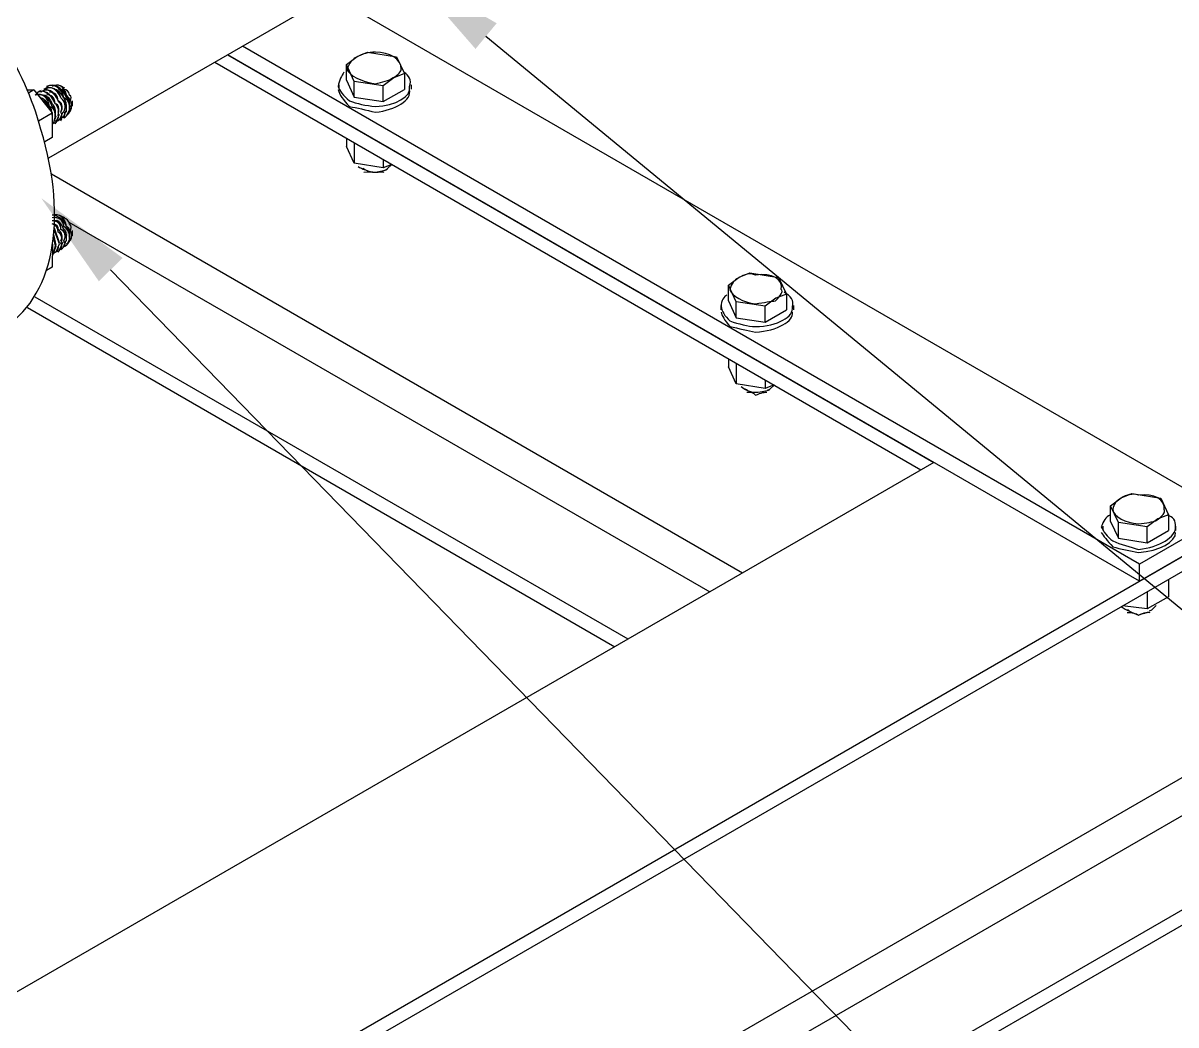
# Model space of a CAD drawing. Header units: inches. Extents: x 0.3 to 33.8, y 15.5 to 37.1.
# Drawn here: x 26.94 to 29.023, y 23.49 to 25.3 of the extents above; entities that cross this region are included whole.
import ezdxf

# ---------------------------------------------------------------- set-up
doc = ezdxf.new("R2010")
doc.units = ezdxf.units.IN
doc.header["$MEASUREMENT"] = 0

# ---------------------------------------------------------------- blocks, each defined once
blk = doc.blocks.new('60298_1')
at = {"transparency": 33554687}
for points in [[(27.7572, 25.2532), (27.6372, 25.391), (27.7954, 25.2996)], [(27.0766, 24.8335), (26.9725, 24.9837), (27.1197, 24.8754)]]:
    blk.add_hatch(color=21, dxfattribs=at).paths.add_polyline_path(points)
for points in [[(32.1696, 26.1463), (32.1696, 26.1767), (28.9571, 24.3223)], [(32.1696, 26.1463), (22.3992, 20.505), (22.3992, 20.4782)], [(32.1696, 26.1463), (28.9571, 24.2913)], [(32.1696, 26.1194), (22.3992, 20.4782)], [(27.837, 25.5472), (26.9859, 25.0556)], [(32.1696, 25.508), (22.3992, 19.8667)], [(32.1696, 25.4806), (22.3992, 19.8399)], [(31.5737, 25.4031), (22.6992, 20.2793)], [(31.6042, 25.352), (22.6992, 20.2107)], [(29.0541, 24.4499), (27.4956, 25.35)], [(28.9571, 24.3223), (27.3361, 25.258)], [(27.524, 25.1966), (27.524, 25.225), (27.5431, 25.2394), (27.5622, 25.2472)], [(27.5622, 25.2472), (27.6144, 25.2389)], [(27.286, 25.2291), (28.562, 24.4927)], [(28.9571, 24.2913), (27.3097, 25.2425)], [(27.3097, 25.2425), (28.5852, 24.5061)], [(27.6144, 25.2389), (27.6289, 25.2085), (27.6289, 25.1801)], [(27.538, 25.1661), (27.538, 25.1945), (27.524, 25.225)], [(27.6289, 25.2085), (27.6098, 25.2012), (27.5901, 25.1868)], [(26.9864, 25.1863), (26.9864, 25.1863)], [(27.0154, 25.1821), (27.0076, 25.1863)], [(27.5106, 25.1806), (27.5106, 25.1883)], [(27.524, 25.1966), (27.538, 25.1661)], [(27.5901, 25.1579), (27.5901, 25.1868), (27.538, 25.1945)], [(27.6418, 25.1806), (27.6418, 25.1883)], [(26.9477, 25.179), (26.9591, 25.179)], [(26.9591, 25.179), (26.9498, 25.1733)], [(26.9591, 25.179), (26.9926, 25.1377)], [(26.9673, 25.1754), (26.9673, 25.1754)], [(26.9735, 25.179), (26.9735, 25.179)], [(26.9797, 25.1826), (26.9797, 25.1826)], [(27.538, 25.1661), (27.5901, 25.1579)], [(27.5901, 25.1579), (27.6289, 25.1801)], [(26.9901, 25.1429), (26.9777, 25.1615)], [(27.0123, 25.1289), (27.0185, 25.1434)], [(27.0185, 25.1444), (27.0185, 25.1475)], [(27.0185, 25.1325), (27.0252, 25.147)], [(27.0252, 25.148), (27.0252, 25.1511)], [(27.0283, 25.1594), (27.0283, 25.1506)], [(26.9679, 25.1233), (26.9926, 25.1377)], [(26.9926, 25.1377), (26.9926, 25.0933)], [(26.9952, 25.1202), (26.9994, 25.132)], [(26.9952, 25.1202), (26.9983, 25.1315)], [(26.9983, 25.1212), (26.9983, 25.1212)], [(26.9994, 25.1217), (27.0056, 25.1356)], [(26.9994, 25.1336), (26.9994, 25.1336)], [(27.005, 25.1248), (27.005, 25.1248)], [(27.0056, 25.1253), (27.0123, 25.1398)], [(27.0056, 25.1372), (27.0056, 25.1372)], [(27.0112, 25.1284), (27.0112, 25.1284)], [(27.0123, 25.1408), (27.0123, 25.1408)], [(27.0179, 25.132), (27.0179, 25.132)], [(26.9926, 25.0933), (26.9792, 25.0856)], [(27.524, 25.0917), (27.524, 25.0768)], [(27.538, 25.0835), (27.538, 25.0468)], [(27.538, 25.0468), (27.524, 25.0768)], [(27.5901, 25.0386), (27.538, 25.0468)], [(27.5901, 25.0535), (27.5901, 25.0386)], [(27.6061, 25.0442), (27.5901, 25.0386)], [(27.5984, 25.037), (27.6061, 25.0442)], [(26.9911, 25.0277), (28.2398, 24.3068)], [(27.5581, 25.0344), (27.554, 25.037)], [(27.5948, 25.0344), (27.5984, 25.037)], [(26.9968, 24.9554), (26.9968, 24.9554)], [(27.0154, 24.9477), (27.0076, 24.9518)], [(27.0226, 24.9404), (28.1804, 24.2722)], [(26.9994, 24.8976), (26.9947, 24.9151)], [(26.9952, 24.8857), (26.9983, 24.8971), (26.9947, 24.9131)], [(26.9994, 24.8986), (26.9952, 24.9177)], [(27.0056, 24.9012), (26.9957, 24.928)], [(26.9994, 24.8867), (27.0056, 24.9012), (26.9957, 24.9265)], [(27.0056, 24.9027), (26.9963, 24.9296)], [(27.0252, 24.9136), (27.0252, 24.9136)], [(27.0283, 24.9249), (27.0283, 24.9157)], [(26.9932, 24.9007), (26.9926, 24.8588)], [(26.9952, 24.8852), (26.9994, 24.8976)], [(27.0056, 24.8903), (27.0123, 24.9048)], [(27.0112, 24.894), (27.0112, 24.894)], [(27.0123, 24.8945), (27.0185, 24.9084)], [(27.0123, 24.9064), (27.0123, 24.9064)], [(27.0179, 24.8976), (27.0179, 24.8976)], [(27.0185, 24.8981), (27.0252, 24.9126)], [(27.0185, 24.91), (27.0185, 24.91)], [(26.9983, 24.8862), (26.9983, 24.8862)], [(27.005, 24.8903), (27.005, 24.8903)], [(26.9926, 24.8588), (26.9823, 24.8527)], [(28.2145, 24.7979), (28.2145, 24.8263), (28.2336, 24.8408), (28.2527, 24.8485)], [(28.2527, 24.8485), (28.3048, 24.8403)], [(28.3048, 24.8403), (28.3188, 24.8103), (28.3188, 24.7819)], [(28.2284, 24.7674), (28.2284, 24.7964), (28.2145, 24.8263)], [(28.3188, 24.8103), (28.2997, 24.8026), (28.2806, 24.7881)], [(26.9611, 24.8051), (28.0322, 24.187)], [(28.201, 24.7819), (28.201, 24.7897)], [(28.2145, 24.7979), (28.2284, 24.7674)], [(28.2806, 24.7597), (28.2806, 24.7881), (28.2284, 24.7964)], [(28.3322, 24.7819), (28.3322, 24.7897)], [(26.9477, 24.786), (28.0089, 24.1731)], [(28.2284, 24.7674), (28.2806, 24.7597)], [(28.2806, 24.7597), (28.3188, 24.7819)], [(28.2145, 24.6931), (28.2145, 24.6786)], [(28.2284, 24.6853), (28.2284, 24.6482)], [(28.2284, 24.6482), (28.2145, 24.6786)], [(28.2806, 24.6399), (28.2284, 24.6482)], [(28.2806, 24.6549), (28.2806, 24.6399)], [(28.2966, 24.6461), (28.2806, 24.6399)], [(28.2888, 24.6383), (28.2966, 24.6456)], [(28.2486, 24.6363), (28.2444, 24.6383)], [(28.2847, 24.6363), (28.2888, 24.6383)], [(28.5852, 24.5061), (26.3461, 23.2131)], [(28.9044, 24.3992), (28.9044, 24.4276), (28.924, 24.4421), (28.9431, 24.4499)], [(28.9431, 24.4499), (28.9953, 24.4416)], [(28.9953, 24.4416), (29.0092, 24.4116), (29.0092, 24.3832)], [(28.9188, 24.3693), (28.9188, 24.3977), (28.9044, 24.4276)], [(28.9044, 24.3992), (28.9188, 24.3693)], [(28.971, 24.361), (28.971, 24.3894), (28.9188, 24.3977)], [(29.0092, 24.4116), (28.9901, 24.4039), (28.971, 24.3894)], [(28.8915, 24.3832), (28.8915, 24.391)], [(28.971, 24.361), (29.0092, 24.3832)], [(29.0226, 24.3832), (29.0226, 24.391)], [(28.9188, 24.3693), (28.971, 24.361)], [(28.9571, 24.2913), (28.9571, 24.3223)], [(29.0092, 24.2949), (29.0092, 24.2634)], [(28.971, 24.2727), (28.971, 24.2417)], [(28.971, 24.2417), (28.9261, 24.2469)], [(29.0092, 24.2634), (28.971, 24.2417)], [(28.9793, 24.2397), (28.987, 24.2474)], [(28.9385, 24.2376), (28.9349, 24.2397)], [(28.9751, 24.2376), (28.9793, 24.2397)]]:
    blk.add_lwpolyline(points, dxfattribs=at)
at = {"color": 21, "transparency": 33554687}
for points in [[(27.776, 25.2761), (30.8745, 22.724), (31.0547, 22.724)], [(27.098, 24.8542), (30.0436, 21.826), (30.2238, 21.826)]]:
    blk.add_lwpolyline(points, dxfattribs=at)
at = {"transparency": 33554687}
for points, knots in [([(26.972, 25.1078), (26.9568, 25.1632), (26.9333, 25.2173), (26.8997, 25.2678), (26.7793, 25.484), (26.5776, 25.6005), (26.4504, 25.526)], [0, 0, 0, 0, 1, 1, 1, 2, 2, 2, 2]), ([(27.6072, 25.2007), (27.6186, 25.2064), (27.6235, 25.2133), (27.6227, 25.2162), (27.6235, 25.2354), (27.6025, 25.2476), (27.5762, 25.2472), (27.5641, 25.2476), (27.5522, 25.2447), (27.54, 25.2369)], [0, 0, 0, 0, 1, 1, 1, 2, 2, 2, 3, 3, 3, 3]), ([(27.54, 25.2369), (27.5346, 25.2346), (27.5296, 25.2277), (27.5245, 25.2162), (27.5296, 25.2055), (27.5507, 25.1934), (27.5762, 25.1904), (27.589, 25.1934), (27.601, 25.1962), (27.6072, 25.2007)], [0, 0, 0, 0, 1, 1, 1, 2, 2, 2, 3, 3, 3, 3]), ([(27.5194, 25.211), (27.5156, 25.2048), (27.5109, 25.1968), (27.5091, 25.1852), (27.5109, 25.1785), (27.5178, 25.1688), (27.5297, 25.1594)], [0, 0, 0, 0, 1, 1, 1, 2, 2, 2, 2]), ([(27.5297, 25.1594), (27.5425, 25.1546), (27.5592, 25.1506), (27.5762, 25.1491), (27.6129, 25.1506), (27.6423, 25.1676), (27.6382, 25.1852), (27.6423, 25.1972), (27.6372, 25.2055), (27.6278, 25.211)], [0, 0, 0, 0, 1, 1, 1, 2, 2, 2, 3, 3, 3, 3]), ([(27.0236, 25.1439), (27.0244, 25.1535), (27.0221, 25.1614), (27.0133, 25.1646), (27.0093, 25.1835), (26.9953, 25.1916), (26.9823, 25.1852), (26.9857, 25.1861), (26.9849, 25.1854), (26.9823, 25.1801)], [0, 0, 0, 0, 1, 1, 1, 2, 2, 2, 3, 3, 3, 3]), ([(27.0236, 25.1439), (27.0252, 25.154), (27.0229, 25.1618), (27.0185, 25.1646), (27.0101, 25.184), (26.9961, 25.1921), (26.9823, 25.1852)], [0, 0, 0, 0, 1, 1, 1, 2, 2, 2, 2]), ([(27.0185, 25.1336), (27.0308, 25.1428), (27.0305, 25.1576), (27.0185, 25.1697), (27.0148, 25.1849), (27.0021, 25.1925), (26.9926, 25.1852)], [0, 0, 0, 0, 1, 1, 1, 2, 2, 2, 2]), ([(27.003, 25.1336), (27.0051, 25.1424), (27.0028, 25.1502), (26.9978, 25.1542), (26.99, 25.1724), (26.976, 25.1805), (26.9668, 25.1749), (26.9667, 25.1751), (26.9661, 25.1746), (26.9617, 25.1697)], [0, 0, 0, 0, 1, 1, 1, 2, 2, 2, 3, 3, 3, 3]), ([(26.9978, 25.1284), (26.9995, 25.1391), (26.9972, 25.147), (26.9926, 25.1491), (26.9859, 25.1665), (26.9748, 25.1746), (26.9617, 25.1697)], [0, 0, 0, 0, 1, 1, 1, 2, 2, 2, 2]), ([(26.9978, 25.1284), (26.9987, 25.1387), (26.9964, 25.1465), (26.9875, 25.1491), (26.9854, 25.1654), (26.9751, 25.1733), (26.9617, 25.1697)], [0, 0, 0, 0, 1, 1, 1, 2, 2, 2, 2]), ([(27.0081, 25.1387), (27.0116, 25.1461), (27.0092, 25.1539), (27.003, 25.1594), (26.9964, 25.1761), (26.9824, 25.1842), (26.972, 25.1749), (26.9729, 25.1786), (26.972, 25.178), (26.9668, 25.1749)], [0, 0, 0, 0, 1, 1, 1, 2, 2, 2, 3, 3, 3, 3]), ([(27.003, 25.1336), (27.0059, 25.1428), (27.0036, 25.1507), (26.9978, 25.1542), (26.9908, 25.1728), (26.9768, 25.1809), (26.9668, 25.1749)], [0, 0, 0, 0, 1, 1, 1, 2, 2, 2, 2]), ([(27.0081, 25.1387), (27.0124, 25.1466), (27.01, 25.1544), (27.003, 25.1594), (26.9972, 25.1766), (26.9832, 25.1846), (26.972, 25.1749)], [0, 0, 0, 0, 1, 1, 1, 2, 2, 2, 2]), ([(26.9926, 25.1336), (26.992, 25.1421), (26.9903, 25.1468), (26.9875, 25.1491), (26.9844, 25.1569), (26.98, 25.1617), (26.972, 25.1646)], [0, 0, 0, 0, 1, 1, 1, 2, 2, 2, 2]), ([(27.0185, 25.1387), (27.0188, 25.1503), (27.0165, 25.1581), (27.0081, 25.1646), (27.0037, 25.1803), (26.9897, 25.1884), (26.9772, 25.1801)], [0, 0, 0, 0, 1, 1, 1, 2, 2, 2, 2]), ([(27.0133, 25.1387), (27.018, 25.1498), (27.0157, 25.1577), (27.0081, 25.1646), (27.0029, 25.1798), (26.9889, 25.1879), (26.9772, 25.1801), (26.9793, 25.1824), (26.9784, 25.1817), (26.9772, 25.1801)], [0, 0, 0, 0, 1, 1, 1, 2, 2, 2, 3, 3, 3, 3]), ([(26.9978, 25.1336), (26.9996, 25.1422), (26.9977, 25.1488), (26.9926, 25.1542), (26.9901, 25.1619), (26.9843, 25.1676), (26.9772, 25.1697)], [0, 0, 0, 0, 1, 1, 1, 2, 2, 2, 2]), ([(27.003, 25.1387), (27.0061, 25.1459), (27.0041, 25.1525), (26.9978, 25.1542), (26.9965, 25.1657), (26.9907, 25.1713), (26.9823, 25.1697)], [0, 0, 0, 0, 1, 1, 1, 2, 2, 2, 2]), ([(27.0081, 25.1387), (27.0125, 25.1496), (27.0105, 25.1562), (27.003, 25.1594), (27.0029, 25.1694), (26.9971, 25.175), (26.9875, 25.1749)], [0, 0, 0, 0, 1, 1, 1, 2, 2, 2, 2]), ([(27.0185, 25.1439), (27.0189, 25.1533), (27.017, 25.1599), (27.0133, 25.1646), (27.0094, 25.1731), (27.0036, 25.1787), (26.9978, 25.1801)], [0, 0, 0, 0, 1, 1, 1, 2, 2, 2, 2]), ([(27.0236, 25.1491), (27.0254, 25.157), (27.0234, 25.1636), (27.0185, 25.1646), (27.0158, 25.1768), (27.01, 25.1824), (27.003, 25.1801)], [0, 0, 0, 0, 1, 1, 1, 2, 2, 2, 2]), ([(27.0236, 25.1594), (27.0287, 25.1636), (27.0273, 25.1683), (27.0236, 25.1697), (27.0224, 25.1768), (27.0191, 25.1803), (27.0133, 25.1801)], [0, 0, 0, 0, 1, 1, 1, 2, 2, 2, 2]), ([(27.5297, 25.1491), (27.5425, 25.1469), (27.5592, 25.1429), (27.5762, 25.1387), (27.6129, 25.1429), (27.6423, 25.1598), (27.6382, 25.1801)], [0, 0, 0, 0, 1, 1, 1, 2, 2, 2, 2]), ([(27.0133, 25.1284), (27.016, 25.1315), (27.017, 25.1319), (27.0133, 25.1284), (27.0221, 25.1348), (27.0244, 25.14), (27.0236, 25.1439)], [0, 0, 0, 0, 1, 1, 1, 2, 2, 2, 2]), ([(26.9926, 25.1181), (26.9967, 25.1204), (26.9977, 25.1207), (26.9978, 25.1181), (27.0028, 25.1237), (27.0051, 25.1288), (27.003, 25.1336)], [0, 0, 0, 0, 1, 1, 1, 2, 2, 2, 2]), ([(26.9978, 25.1233), (27.0031, 25.1241), (27.0041, 25.1245), (27.003, 25.1233), (27.0092, 25.1274), (27.0116, 25.1325), (27.0081, 25.1387)], [0, 0, 0, 0, 1, 1, 1, 2, 2, 2, 2]), ([(27.0081, 25.1233), (27.0095, 25.1278), (27.0106, 25.1282), (27.0081, 25.1284), (27.0157, 25.1311), (27.018, 25.1363), (27.0133, 25.1387)], [0, 0, 0, 0, 1, 1, 1, 2, 2, 2, 2]), ([(27.5452, 25.0406), (27.5517, 25.0366), (27.5634, 25.0318), (27.5762, 25.0303), (27.5849, 25.0318), (27.5928, 25.0337), (27.5968, 25.0355)], [0, 0, 0, 0, 1, 1, 1, 2, 2, 2, 2]), ([(27.5555, 25.0303), (27.5631, 25.0321), (27.5697, 25.0305), (27.5762, 25.0303), (27.5834, 25.0305), (27.59, 25.0321), (27.5917, 25.0303)], [0, 0, 0, 0, 1, 1, 1, 2, 2, 2, 2]), ([(27.0185, 24.9012), (27.0308, 24.9082), (27.0305, 24.923), (27.0185, 24.9322), (27.0158, 24.9484), (27.0053, 24.9559), (26.9926, 24.9528)], [0, 0, 0, 0, 1, 1, 1, 2, 2, 2, 2]), ([(27.0236, 24.9115), (27.0252, 24.9193), (27.0229, 24.9272), (27.0185, 24.9322), (27.0131, 24.9442), (27.0048, 24.9515), (26.9926, 24.9528)], [0, 0, 0, 0, 1, 1, 1, 2, 2, 2, 2]), ([(27.0236, 24.9115), (27.0244, 24.9189), (27.0221, 24.9267), (27.0133, 24.9322), (27.0125, 24.9434), (27.0046, 24.9505), (26.9926, 24.9477)], [0, 0, 0, 0, 1, 1, 1, 2, 2, 2, 2]), ([(27.0185, 24.9064), (27.0188, 24.9156), (27.0165, 24.9235), (27.0081, 24.927), (27.0083, 24.9377), (27.0028, 24.9436), (26.9926, 24.9425)], [0, 0, 0, 0, 1, 1, 1, 2, 2, 2, 2]), ([(27.0133, 24.9064), (27.018, 24.9152), (27.0157, 24.923), (27.0081, 24.927), (27.0076, 24.9369), (27.0025, 24.9426), (26.9926, 24.9425)], [0, 0, 0, 0, 1, 1, 1, 2, 2, 2, 2]), ([(27.0081, 24.9064), (27.0125, 24.9149), (27.0105, 24.9216), (27.003, 24.927), (27.0043, 24.9324), (27.0007, 24.9366), (26.9926, 24.9373)], [0, 0, 0, 0, 1, 1, 1, 2, 2, 2, 2]), ([(27.0081, 24.9012), (27.0124, 24.9119), (27.01, 24.9198), (27.003, 24.9218), (27.0033, 24.9314), (27.0002, 24.9353), (26.9926, 24.9373)], [0, 0, 0, 0, 1, 1, 1, 2, 2, 2, 2]), ([(27.0081, 24.9012), (27.0116, 24.9114), (27.0092, 24.9193), (27.003, 24.9218), (27.0027, 24.9306), (26.9999, 24.9343), (26.9926, 24.9373)], [0, 0, 0, 0, 1, 1, 1, 2, 2, 2, 2]), ([(27.0185, 24.9115), (27.0189, 24.9187), (27.017, 24.9253), (27.0133, 24.927), (27.0094, 24.9384), (27.0036, 24.9441), (26.9978, 24.9425)], [0, 0, 0, 0, 1, 1, 1, 2, 2, 2, 2]), ([(27.0236, 24.9115), (27.0254, 24.9224), (27.0234, 24.929), (27.0185, 24.9322), (27.0158, 24.9422), (27.01, 24.9478), (27.003, 24.9477)], [0, 0, 0, 0, 1, 1, 1, 2, 2, 2, 2]), ([(27.0236, 24.9218), (27.0287, 24.929), (27.0273, 24.9336), (27.0236, 24.9373), (27.0224, 24.9422), (27.0191, 24.9457), (27.0133, 24.9477)], [0, 0, 0, 0, 1, 1, 1, 2, 2, 2, 2]), ([(26.9926, 24.8805), (26.9967, 24.8857), (26.9977, 24.8861), (26.9978, 24.8857), (27.0028, 24.889), (27.0051, 24.8942), (27.003, 24.896)], [0, 0, 0, 0, 1, 1, 1, 2, 2, 2, 2]), ([(26.9978, 24.8857), (27.0031, 24.8894), (27.0041, 24.8898), (27.003, 24.8857), (27.0092, 24.8927), (27.0116, 24.8979), (27.0081, 24.9012)], [0, 0, 0, 0, 1, 1, 1, 2, 2, 2, 2]), ([(27.0081, 24.8909), (27.0095, 24.8931), (27.0106, 24.8935), (27.0081, 24.8909), (27.0157, 24.8965), (27.018, 24.9016), (27.0133, 24.9064)], [0, 0, 0, 0, 1, 1, 1, 2, 2, 2, 2]), ([(27.0133, 24.896), (27.016, 24.8968), (27.017, 24.8972), (27.0133, 24.896), (27.0221, 24.9002), (27.0244, 24.9053), (27.0236, 24.9115)], [0, 0, 0, 0, 1, 1, 1, 2, 2, 2, 2]), ([(28.232, 24.8392), (28.2249, 24.836), (28.22, 24.8291), (28.2165, 24.8186), (28.22, 24.807), (28.241, 24.7948), (28.263, 24.7927), (28.2793, 24.7948), (28.2913, 24.7977), (28.2992, 24.7979)], [0, 0, 0, 0, 1, 1, 1, 2, 2, 2, 3, 3, 3, 3]), ([(28.2992, 24.7979), (28.3089, 24.8078), (28.3138, 24.8147), (28.3095, 24.8186), (28.3138, 24.8369), (28.2928, 24.849), (28.263, 24.8444), (28.2544, 24.849), (28.2425, 24.8462), (28.232, 24.8392)], [0, 0, 0, 0, 1, 1, 1, 2, 2, 2, 3, 3, 3, 3]), ([(28.2165, 24.7618), (28.2328, 24.7561), (28.2495, 24.7521), (28.263, 24.7514), (28.3032, 24.7521), (28.3326, 24.769), (28.3301, 24.7876), (28.3326, 24.7986), (28.3275, 24.807), (28.3147, 24.8134)], [0, 0, 0, 0, 1, 1, 1, 2, 2, 2, 3, 3, 3, 3]), ([(28.2114, 24.8082), (28.2059, 24.8063), (28.2012, 24.7983), (28.201, 24.7876), (28.2012, 24.7799), (28.2081, 24.7703), (28.2165, 24.7618)], [0, 0, 0, 0, 1, 1, 1, 2, 2, 2, 2]), ([(28.2165, 24.7514), (28.2328, 24.7483), (28.2495, 24.7443), (28.263, 24.7411), (28.3032, 24.7443), (28.3326, 24.7613), (28.3301, 24.7773)], [0, 0, 0, 0, 1, 1, 1, 2, 2, 2, 2]), ([(28.2372, 24.643), (28.242, 24.638), (28.2538, 24.6333), (28.263, 24.6327), (28.2752, 24.6333), (28.2832, 24.6352), (28.2888, 24.6378)], [0, 0, 0, 0, 1, 1, 1, 2, 2, 2, 2]), ([(28.2475, 24.6327), (28.2535, 24.6336), (28.26, 24.632), (28.263, 24.6275), (28.2738, 24.632), (28.2803, 24.6336), (28.2837, 24.6327)], [0, 0, 0, 0, 1, 1, 1, 2, 2, 2, 2]), ([(28.924, 24.4416), (28.9152, 24.4375), (28.9103, 24.4306), (28.9085, 24.4209), (28.9103, 24.4084), (28.9313, 24.3963), (28.955, 24.3951), (28.9697, 24.3963), (28.9816, 24.3991), (28.986, 24.4003)], [0, 0, 0, 0, 1, 1, 1, 2, 2, 2, 3, 3, 3, 3]), ([(28.986, 24.4003), (28.9992, 24.4093), (29.0041, 24.4162), (29.0015, 24.4209), (29.0041, 24.4383), (28.9831, 24.4505), (28.955, 24.4468), (28.9448, 24.4505), (28.9328, 24.4476), (28.924, 24.4416)], [0, 0, 0, 0, 1, 1, 1, 2, 2, 2, 3, 3, 3, 3]), ([(28.9034, 24.4106), (28.8962, 24.4077), (28.8915, 24.3997), (28.8879, 24.3899), (28.8915, 24.3814), (28.8984, 24.3717), (28.9085, 24.3641)], [0, 0, 0, 0, 1, 1, 1, 2, 2, 2, 2]), ([(28.9085, 24.3641), (28.9231, 24.3575), (28.9398, 24.3535), (28.955, 24.3486), (28.9935, 24.3535), (29.0229, 24.3705), (29.0221, 24.3899), (29.0229, 24.4001), (29.0178, 24.4084), (29.0066, 24.4106)], [0, 0, 0, 0, 1, 1, 1, 2, 2, 2, 3, 3, 3, 3]), ([(28.9085, 24.3538), (28.9231, 24.3497), (28.9398, 24.3457), (28.955, 24.3435), (28.9935, 24.3457), (29.0229, 24.3627), (29.0221, 24.3796)], [0, 0, 0, 0, 1, 1, 1, 2, 2, 2, 2]), ([(28.924, 24.2454), (28.9323, 24.2395), (28.9441, 24.2347), (28.955, 24.2299), (28.9655, 24.2347), (28.9735, 24.2366), (28.9757, 24.235)], [0, 0, 0, 0, 1, 1, 1, 2, 2, 2, 2]), ([(28.9343, 24.235), (28.9438, 24.235), (28.9504, 24.2334), (28.955, 24.2299), (28.9641, 24.2334), (28.9707, 24.235), (28.9705, 24.235)], [0, 0, 0, 0, 1, 1, 1, 2, 2, 2, 2])]:
    blk.add_open_spline(points, degree=3, knots=knots, dxfattribs=at)
for points in [[(27.5091, 25.1801), (27.5109, 25.1707), (27.5178, 25.1611), (27.5297, 25.1491)], [(26.8997, 24.7463), (26.9949, 24.8009), (27.0221, 24.9434), (26.972, 25.1078)], [(28.201, 24.7773), (28.2012, 24.7722), (28.2081, 24.7625), (28.2165, 24.7514)], [(28.8879, 24.3796), (28.8915, 24.3736), (28.8984, 24.364), (28.9085, 24.3538)]]:
    blk.add_open_spline(points, degree=3, dxfattribs=at)

msp = doc.modelspace()

# ---------------------------------------------------------------- block references
msp.add_blockref('60298_1', (0, 0))

doc.saveas('drawing.dxf')
